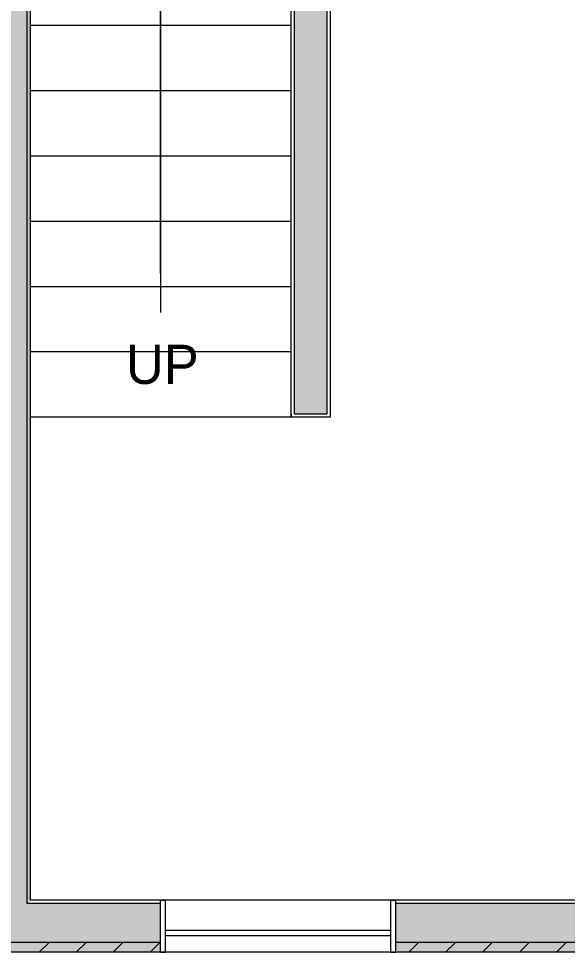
# Model space of a CAD drawing. Header units: inches. Extents: x 99 to 12024, y -5408 to 2559.
# Drawn here: x 8210.4 to 8294.4, y -4783 to -4640 of the extents above; entities that cross this region are included whole.
import ezdxf

# ---------------------------------------------------------------- set-up
doc = ezdxf.new("R2010")
doc.units = ezdxf.units.IN
doc.header["$LTSCALE"] = 96
doc.header["$MEASUREMENT"] = 0
doc.layers.add('Hatch', color=7, linetype='Continuous', lineweight=0, true_color=0x919191)
doc.layers.add('Stairs & Ramps_ Up_Down Arrows', color=7, linetype='Continuous', lineweight=13, true_color=0x000080)
for name, color, linetype, lineweight in [('Stairs & Ramps', 7, 'Continuous', 13), ('Walls_  Normal', 6, 'Continuous', 13), ('Windows', 5, 'Continuous', 5)]:
    doc.layers.add(name, color=color, linetype=linetype, lineweight=lineweight)
doc.styles.get("Standard").update_dxf_attribs({"font": 'arial.ttf'})

msp = doc.modelspace()

# ---------------------------------------------------------------- linework, layer by layer
at = {"layer": 'Hatch', "color": 1, "transparency": 33554687}
for p, q in [((8213.54, -4783), (8215.04, -4781.5)), ((8219.19, -4783), (8220.69, -4781.5)), ((8224.85, -4783), (8226.35, -4781.5)), ((8230.51, -4783), (8232.01, -4781.5)), ((8270.11, -4783), (8271.61, -4781.5)), ((8275.76, -4783), (8277.26, -4781.5)), ((8281.42, -4783), (8282.92, -4781.5)), ((8287.08, -4783), (8288.58, -4781.5)), ((8292.73, -4783), (8294.23, -4781.5))]:
    msp.add_line(p, q, dxfattribs=at)
at = {"layer": 'Stairs & Ramps', "transparency": 33554687}
for p, q in [((8212.12, -4631), (8212.12, -4641)), ((8212.12, -4631), (8212.12, -4641)), ((8252.12, -4641), (8252.12, -4631)), ((8252.12, -4641), (8252.12, -4631)), ((8212.12, -4641), (8212.12, -4651)), ((8212.12, -4641), (8252.12, -4641)), ((8212.12, -4641), (8212.12, -4651)), ((8212.12, -4641), (8252.12, -4641)), ((8252.12, -4651), (8252.12, -4641)), ((8252.12, -4651), (8252.12, -4641)), ((8212.12, -4651), (8212.12, -4661)), ((8212.12, -4651), (8252.12, -4651)), ((8212.12, -4651), (8212.12, -4661)), ((8212.12, -4651), (8252.12, -4651)), ((8252.12, -4661), (8252.12, -4651)), ((8252.12, -4661), (8252.12, -4651)), ((8212.12, -4661), (8212.12, -4671)), ((8212.12, -4661), (8252.12, -4661)), ((8212.12, -4661), (8212.12, -4671)), ((8212.12, -4661), (8252.12, -4661)), ((8252.12, -4671), (8252.12, -4661)), ((8252.12, -4671), (8252.12, -4661)), ((8212.12, -4671), (8212.12, -4681)), ((8212.12, -4671), (8252.12, -4671)), ((8212.12, -4671), (8212.12, -4681)), ((8212.12, -4671), (8252.12, -4671)), ((8252.12, -4681), (8252.12, -4671)), ((8252.12, -4681), (8252.12, -4671)), ((8212.12, -4681), (8212.12, -4685)), ((8212.12, -4681), (8252.12, -4681)), ((8212.12, -4681), (8212.12, -4691)), ((8212.12, -4681), (8252.12, -4681)), ((8252.12, -4685), (8252.12, -4681)), ((8252.12, -4691), (8252.12, -4681)), ((8212.12, -4691), (8212.12, -4701)), ((8212.12, -4691), (8252.12, -4691)), ((8252.12, -4701), (8252.12, -4691)), ((8212.12, -4701), (8252.12, -4701))]:
    msp.add_line(p, q, dxfattribs=at)
at = {"layer": 'Stairs & Ramps_ Up_Down Arrows', "transparency": 33554687}
for p, q in [((8232.12, -4679), (8232.12, -4590)), ((8232.12, -4623), (8232.12, -4685))]:
    msp.add_line(p, q, dxfattribs=at)
at = {"layer": 'Walls_  Normal', "transparency": 33554687}
for p, q in [((8211.62, -4406.5), (8211.62, -4775.5)), ((8212.12, -4407), (8212.12, -4775)), ((8252.12, -4700.5), (8252.12, -4581.5)), ((8252.62, -4700.5), (8252.62, -4581.5)), ((8257.62, -4700.5), (8257.62, -4581.5)), ((8258.12, -4700.5), (8258.12, -4581.5)), ((8252.12, -4700.5), (8252.12, -4701)), ((8252.12, -4701), (8258.12, -4701)), ((8252.62, -4700.5), (8257.62, -4700.5)), ((8258.12, -4701), (8258.12, -4700.5)), ((8232.12, -4775.5), (8211.62, -4775.5)), ((8232.12, -4775), (8212.12, -4775)), ((8232.12, -4783), (8232.12, -4775)), ((8232.12, -4781.5), (8232.12, -4775.5)), ((8268.12, -4783), (8268.12, -4775)), ((8370.12, -4775), (8268.12, -4775)), ((8268.12, -4781.5), (8268.12, -4775.5)), ((8370.12, -4775.5), (8268.12, -4775.5)), ((8232.12, -4781.5), (8181.12, -4781.5)), ((8370.12, -4781.5), (8268.12, -4781.5)), ((8232.12, -4783), (8181.12, -4783)), ((8370.12, -4783), (8268.12, -4783))]:
    msp.add_line(p, q, dxfattribs=at)
at = {"layer": 'Walls_  Normal', "color": 252, "true_color": 0x949494, "transparency": 33554687}
for points in [[(8211.62, -4406.5), (8211.62, -4775.5), (8208.12, -4406.5), (8208.12, -4775.5)], [(8252.62, -4700.5), (8252.62, -4581.5), (8257.62, -4700.5), (8257.62, -4581.5)], [(8232.12, -4781.5), (8181.12, -4781.5), (8232.12, -4775.5), (8181.12, -4775.5)], [(8370.12, -4781.5), (8268.12, -4781.5), (8370.12, -4775.5), (8268.12, -4775.5)], [(8232.12, -4783), (8181.12, -4783), (8232.12, -4781.5), (8181.12, -4781.5)], [(8370.12, -4783), (8268.12, -4783), (8370.12, -4781.5), (8268.12, -4781.5)]]:
    msp.add_solid(points, dxfattribs=at)
at = {"layer": 'Walls_  Normal', "color": 236, "true_color": 0x7a003d, "transparency": 33554687}
msp.add_solid([(8212.12, -4406.5), (8212.12, -4775.5), (8211.62, -4406.5), (8211.62, -4775.5)], dxfattribs=at)
at = {"layer": 'Windows', "transparency": 33554687}
for p, q in [((8268.12, -4775), (8232.12, -4775)), ((8232.12, -4775), (8232.87, -4775)), ((8232.12, -4783), (8232.12, -4775)), ((8232.87, -4783), (8232.87, -4775)), ((8267.37, -4775), (8268.12, -4775)), ((8267.37, -4783), (8267.37, -4775)), ((8268.12, -4783), (8268.12, -4775)), ((8232.87, -4779.6), (8267.37, -4779.6)), ((8232.87, -4780.4), (8267.37, -4780.4)), ((8268.12, -4783), (8232.12, -4783)), ((8232.12, -4783), (8232.87, -4783)), ((8267.37, -4783), (8268.12, -4783))]:
    msp.add_line(p, q, dxfattribs=at)

# ---------------------------------------------------------------- texts
at = {"layer": 'Stairs & Ramps_ Up_Down Arrows', "transparency": 33554687, "insert": (8226.81, -4696.03), "char_height": 6, "width": 15.84, "attachment_point": 7}
msp.add_mtext('\\fChief Blueprint|b0|i0|c0|p0;UP', dxfattribs=at)

doc.saveas('drawing.dxf')
